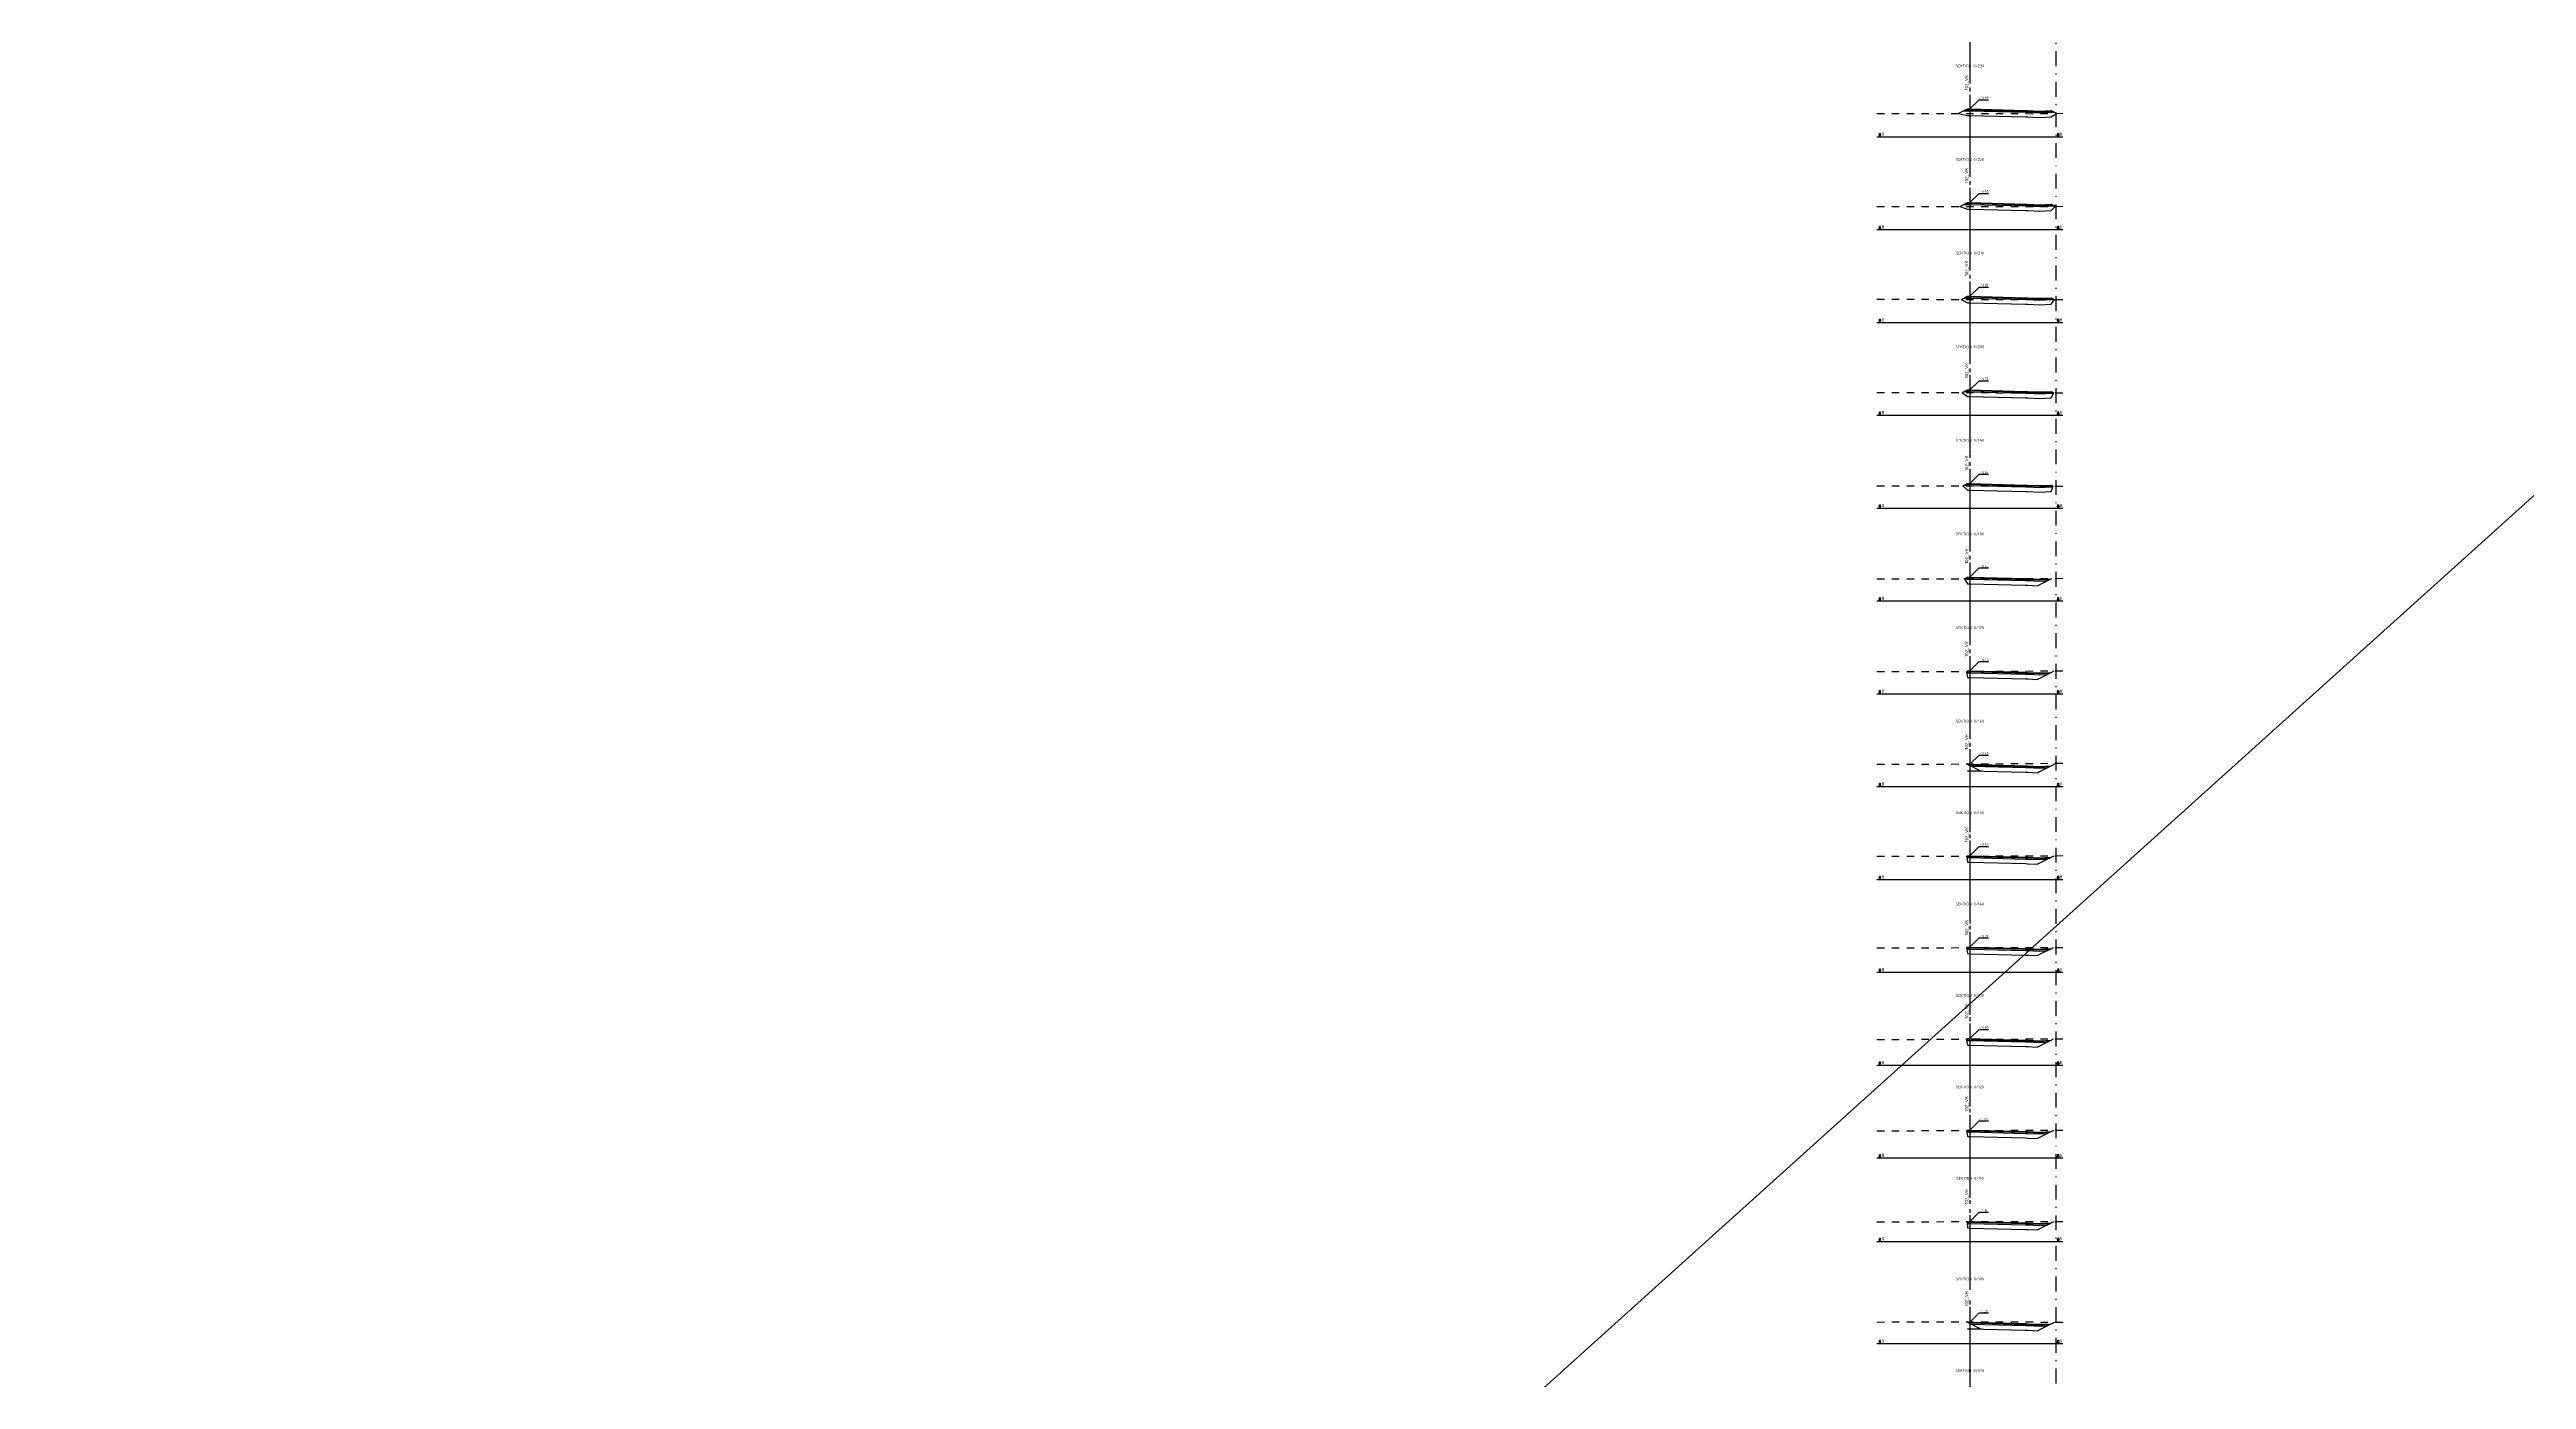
# Model space of a CAD drawing. Header units: metres. Extents: x 117388 to 123031, y 6148214 to 6150604.
# Drawn here: x 117494.4 to 117761, y 6149547.9 to 6149691.1 of the extents above; entities that cross this region are included whole.
import ezdxf
from ezdxf.enums import TextEntityAlignment as Align

# ---------------------------------------------------------------- set-up
doc = ezdxf.new("R2010")
doc.units = ezdxf.units.M
doc.header["$LTSCALE"] = 0.4
for name, pattern in [('AA_DASHED_2', [4, 2, -2]), ('CENTRUMLINJE', [27, 20, -3, 1, -3]), ('DASHDOT', [8, 4, -2, 0, -2])]:
    doc.linetypes.add(name, pattern=pattern)
for name, color, linetype in [('05_FASTIGHGR', 7, 'DASHDOT'), ('M-312A', 3, 'CONTINUOUS'), ('M-37-CL', 1, 'CENTRUMLINJE'), ('M-37-CL_Txt', 1, 'CONTINUOUS'), ('M-37-Mark', 9, 'AA_DASHED_2'), ('M-37-OB_B1', 4, 'CONTINUOUS'), ('M-37-OB_B2', 4, 'CONTINUOUS'), ('M-37-OB_Bi1', 4, 'CONTINUOUS'), ('M-37-OB_Bi2', 4, 'CONTINUOUS'), ('M-37-OB_F1', 4, 'CONTINUOUS'), ('M-37-OB_F2', 4, 'CONTINUOUS'), ('M-37-Profilhojd', 3, 'CONTINUOUS'), ('M-37-Refhojd_Lin', 1, 'CONTINUOUS'), ('M-37-Refhojd_Txt', 1, 'CONTINUOUS'), ('M-37-SektNr', 3, 'CONTINUOUS'), ('M-37-Vag-Overyta', 3, 'CONTINUOUS'), ('M-37-Vag-Slitlager', 4, 'CONTINUOUS'), ('Road_LayerForCsGenerator', 7, 'CONTINUOUS'), ('T19202X', 7, 'CONTINUOUS')]:
    doc.layers.add(name, color=color, linetype=linetype)
doc.layers.add('Non-PlotDot', color=7, linetype='CONTINUOUS', plot=False)
doc.styles.add('P_ISO_25', font='ISO', dxfattribs={"height": 2.5})
doc.styles.add('P_ISO_30', font='ISO', dxfattribs={"height": 3})

msp = doc.modelspace()

# ---------------------------------------------------------------- linework, layer by layer
at = {"layer": '05_FASTIGHGR'}
msp.add_line((117710.367, 6149816.348), (117710.367, 6149437.147), dxfattribs=at)
at = {"layer": 'M-312A', "flags": 128}
msp.add_lwpolyline([(118133.929, 6149978.568), (117494.355, 6149401.904)], dxfattribs=at)
at = {"layer": 'M-37-CL'}
for p, q in [((117701.117, 6149706.249), (117701.117, 6149683.249)), ((117701.117, 6149696.222), (117701.117, 6149673.222)), ((117701.117, 6149686.134), (117701.117, 6149663.134)), ((117701.117, 6149676.045), (117701.117, 6149653.045)), ((117701.117, 6149665.957), (117701.117, 6149642.957)), ((117701.117, 6149655.868), (117701.117, 6149632.868)), ((117701.117, 6149645.78), (117701.117, 6149622.78)), ((117701.117, 6149635.691), (117701.117, 6149612.691)), ((117701.117, 6149625.63), (117701.117, 6149602.63)), ((117701.117, 6149615.78), (117701.117, 6149592.78)), ((117701.117, 6149605.93), (117701.117, 6149582.93)), ((117701.117, 6149596.08), (117701.117, 6149573.08)), ((117701.117, 6149586.23), (117701.117, 6149563.23)), ((117701.117, 6149576.38), (117701.117, 6149553.38)), ((117701.117, 6149565.53), (117701.117, 6149542.53)), ((117701.117, 6149555.68), (117701.117, 6149532.68))]:
    msp.add_line(p, q, dxfattribs=at)
at = {"layer": 'M-37-Mark', "flags": 128}
for points in [[(117691.117, 6149684.23), (117701.117, 6149684.222), (117707.902, 6149684.217), (117711.117, 6149684.261)], [(117691.117, 6149674.234), (117701.117, 6149674.229), (117709.456, 6149674.224), (117711.117, 6149674.246)], [(117691.117, 6149664.226), (117701.117, 6149664.213), (117711.117, 6149664.2)], [(117691.117, 6149654.179), (117701.117, 6149654.166), (117711.117, 6149654.153)], [(117691.117, 6149644.134), (117701.117, 6149644.12), (117706.435, 6149644.112), (117708.049, 6149644.11), (117711.052, 6149644.107), (117711.117, 6149644.107)], [(117691.117, 6149634.115), (117701.117, 6149634.114), (117703.632, 6149634.114), (117711.117, 6149634.17)], [(117691.117, 6149624.122), (117699.121, 6149624.122), (117701.117, 6149624.137), (117711.117, 6149624.212)], [(117691.117, 6149614.131), (117694.61, 6149614.13), (117701.117, 6149614.179), (117711.117, 6149614.253)], [(117691.117, 6149604.227), (117691.187, 6149604.227), (117701.117, 6149604.252), (117707.488, 6149604.268), (117711.117, 6149604.295)], [(117691.117, 6149594.361), (117701.117, 6149594.386), (117711.117, 6149594.411)], [(117691.117, 6149584.496), (117699.916, 6149584.518), (117701.117, 6149584.522), (117711.117, 6149584.559)], [(117691.117, 6149574.653), (117701.117, 6149574.69), (117711.117, 6149574.726)], [(117691.117, 6149564.856), (117701.117, 6149564.873), (117709.151, 6149564.886), (117711.117, 6149564.893)], [(117691.117, 6149554.059), (117701.117, 6149554.076), (117703.101, 6149554.079), (117711.117, 6149554.049)]]:
    msp.add_lwpolyline(points, dxfattribs=at)
at = {"layer": 'M-37-OB_B1', "flags": 128}
for points in [[(117700.724, 6149684.657), (117700.867, 6149684.653), (117701.117, 6149684.647), (117707.117, 6149684.497), (117707.367, 6149684.491), (117708.617, 6149684.428), (117709.867, 6149684.491), (117710.003, 6149684.498)], [(117700.724, 6149674.569), (117700.867, 6149674.565), (117701.117, 6149674.559), (117707.117, 6149674.409), (117707.367, 6149674.403), (117708.617, 6149674.34), (117709.867, 6149674.403), (117710.003, 6149674.41)], [(117700.724, 6149664.48), (117700.867, 6149664.477), (117701.117, 6149664.47), (117707.117, 6149664.32), (117707.367, 6149664.314), (117708.617, 6149664.252), (117709.867, 6149664.314), (117710.003, 6149664.321)], [(117700.724, 6149654.392), (117700.867, 6149654.388), (117701.117, 6149654.382), (117707.117, 6149654.232), (117707.367, 6149654.226), (117708.617, 6149654.163), (117709.867, 6149654.226), (117710.003, 6149654.232)], [(117700.724, 6149644.303), (117700.867, 6149644.3), (117701.117, 6149644.293), (117707.117, 6149644.143), (117707.367, 6149644.137), (117708.617, 6149644.075), (117709.867, 6149644.137), (117710.003, 6149644.144)], [(117700.724, 6149634.214), (117700.867, 6149634.211), (117701.117, 6149634.205), (117707.117, 6149634.055), (117707.367, 6149634.048), (117708.617, 6149633.986), (117709.7, 6149634.04), (117709.867, 6149634.123)], [(117700.74, 6149624.134), (117700.742, 6149624.125), (117700.867, 6149624.122), (117701.117, 6149624.116), (117707.117, 6149623.966), (117707.367, 6149623.96), (117708.617, 6149623.897), (117709.7, 6149623.951), (117709.867, 6149624.035)], [(117700.867, 6149614.136), (117701.025, 6149614.057), (117701.117, 6149614.055), (117707.117, 6149613.905), (117707.367, 6149613.898), (117708.617, 6149613.836), (117709.7, 6149613.89), (117709.867, 6149613.973)], [(117700.797, 6149604.251), (117700.801, 6149604.213), (117700.867, 6149604.211), (117701.117, 6149604.205), (117707.117, 6149604.055), (117707.367, 6149604.048), (117708.617, 6149603.986), (117709.7, 6149604.04), (117709.867, 6149604.123)], [(117700.765, 6149594.385), (117700.768, 6149594.364), (117700.867, 6149594.361), (117701.117, 6149594.355), (117707.117, 6149594.205), (117707.367, 6149594.199), (117708.617, 6149594.136), (117709.7, 6149594.19), (117709.867, 6149594.274)], [(117700.736, 6149584.521), (117700.737, 6149584.514), (117700.867, 6149584.511), (117701.117, 6149584.505), (117707.117, 6149584.355), (117707.367, 6149584.349), (117708.617, 6149584.286), (117709.7, 6149584.34), (117709.867, 6149584.424)], [(117700.772, 6149574.689), (117700.775, 6149574.664), (117700.867, 6149574.661), (117701.117, 6149574.655), (117707.117, 6149574.505), (117707.367, 6149574.499), (117708.617, 6149574.436), (117709.7, 6149574.49), (117709.867, 6149574.574)], [(117700.839, 6149564.872), (117700.842, 6149564.812), (117700.867, 6149564.811), (117701.117, 6149564.805), (117707.117, 6149564.655), (117707.367, 6149564.649), (117708.617, 6149564.586), (117709.7, 6149564.64), (117709.867, 6149564.724)], [(117700.867, 6149554.036), (117701.025, 6149553.957), (117701.117, 6149553.955), (117707.117, 6149553.805), (117707.367, 6149553.799), (117708.617, 6149553.736), (117709.7, 6149553.791), (117709.867, 6149553.874)]]:
    msp.add_lwpolyline(points, dxfattribs=at)
at = {"layer": 'M-37-OB_B2', "flags": 128}
for points in [[(117700.486, 6149684.538), (117700.867, 6149684.528), (117701.117, 6149684.522), (117707.117, 6149684.372), (117707.367, 6149684.366), (117708.617, 6149684.303), (117709.867, 6149684.366), (117710.23, 6149684.384)], [(117700.486, 6149674.45), (117700.867, 6149674.44), (117701.117, 6149674.434), (117707.117, 6149674.284), (117707.367, 6149674.278), (117708.617, 6149674.215), (117709.867, 6149674.278), (117710.23, 6149674.296)], [(117700.486, 6149664.361), (117700.867, 6149664.352), (117701.117, 6149664.345), (117707.117, 6149664.195), (117707.367, 6149664.189), (117708.617, 6149664.127), (117709.867, 6149664.189), (117710.23, 6149664.207)], [(117700.486, 6149654.273), (117700.867, 6149654.263), (117701.117, 6149654.257), (117707.117, 6149654.107), (117707.367, 6149654.101), (117708.617, 6149654.038), (117709.867, 6149654.101), (117710.138, 6149654.114), (117710.159, 6149654.154)], [(117700.486, 6149644.184), (117700.867, 6149644.175), (117701.117, 6149644.168), (117707.117, 6149644.018), (117707.367, 6149644.012), (117708.617, 6149643.95), (117709.867, 6149644.012), (117710.045, 6149644.021), (117710.075, 6149644.108)], [(117700.523, 6149634.114), (117700.536, 6149634.094), (117700.867, 6149634.086), (117701.117, 6149634.08), (117707.117, 6149633.93), (117707.367, 6149633.923), (117708.617, 6149633.861), (117709.422, 6149633.901), (117709.867, 6149634.123)], [(117700.74, 6149624.134), (117700.767, 6149624), (117700.867, 6149623.997), (117701.117, 6149623.991), (117707.117, 6149623.841), (117707.367, 6149623.835), (117708.617, 6149623.772), (117709.422, 6149623.813), (117709.867, 6149624.035)], [(117700.867, 6149614.136), (117701.288, 6149613.925), (117707.117, 6149613.78), (117707.367, 6149613.773), (117708.617, 6149613.711), (117709.422, 6149613.751), (117709.867, 6149613.973)], [(117700.797, 6149604.251), (117700.814, 6149604.087), (117700.867, 6149604.086), (117701.117, 6149604.08), (117707.117, 6149603.93), (117707.367, 6149603.923), (117708.617, 6149603.861), (117709.422, 6149603.901), (117709.867, 6149604.123)], [(117700.765, 6149594.385), (117700.788, 6149594.238), (117700.867, 6149594.236), (117701.117, 6149594.23), (117707.117, 6149594.08), (117707.367, 6149594.074), (117708.617, 6149594.011), (117709.422, 6149594.051), (117709.867, 6149594.274)], [(117700.736, 6149584.521), (117700.763, 6149584.389), (117700.867, 6149584.386), (117701.117, 6149584.38), (117707.117, 6149584.23), (117707.367, 6149584.224), (117708.617, 6149584.161), (117709.422, 6149584.201), (117709.867, 6149584.424)], [(117700.772, 6149574.689), (117700.794, 6149574.538), (117700.867, 6149574.536), (117701.117, 6149574.53), (117707.117, 6149574.38), (117707.367, 6149574.374), (117708.617, 6149574.311), (117709.422, 6149574.351), (117709.867, 6149574.574)], [(117700.839, 6149564.872), (117700.847, 6149564.687), (117700.867, 6149564.686), (117701.117, 6149564.68), (117707.117, 6149564.53), (117707.367, 6149564.524), (117708.617, 6149564.461), (117709.422, 6149564.502), (117709.867, 6149564.724)], [(117700.867, 6149554.036), (117701.288, 6149553.826), (117707.117, 6149553.68), (117707.367, 6149553.674), (117708.617, 6149553.611), (117709.422, 6149553.652), (117709.867, 6149553.874)]]:
    msp.add_lwpolyline(points, dxfattribs=at)
at = {"layer": 'M-37-OB_Bi1', "flags": 128}
for points in [[(117701.117, 6149684.722), (117701.117, 6149684.647), (117707.117, 6149684.497), (117707.117, 6149684.572), (117707.367, 6149684.566), (117708.617, 6149684.503), (117709.867, 6149684.566), (117709.867, 6149684.566)], [(117701.117, 6149674.634), (117701.117, 6149674.559), (117707.117, 6149674.409), (117707.117, 6149674.484), (117707.367, 6149674.478), (117708.617, 6149674.415), (117709.867, 6149674.478), (117709.867, 6149674.478)], [(117701.117, 6149664.545), (117701.117, 6149664.47), (117707.117, 6149664.32), (117707.117, 6149664.395), (117707.367, 6149664.389), (117708.617, 6149664.327), (117709.867, 6149664.389), (117709.867, 6149664.389)], [(117701.117, 6149654.457), (117701.117, 6149654.382), (117707.117, 6149654.232), (117707.117, 6149654.307), (117707.367, 6149654.301), (117708.617, 6149654.238), (117709.867, 6149654.301), (117709.867, 6149654.301)], [(117701.117, 6149644.368), (117701.117, 6149644.293), (117707.117, 6149644.143), (117707.117, 6149644.218), (117707.367, 6149644.212), (117708.617, 6149644.15), (117709.867, 6149644.212), (117709.867, 6149644.212)], [(117701.117, 6149634.28), (117701.117, 6149634.205), (117707.117, 6149634.055), (117707.117, 6149634.13), (117707.367, 6149634.123), (117708.617, 6149634.061), (117709.867, 6149634.123)], [(117701.117, 6149624.191), (117701.117, 6149624.116), (117707.117, 6149623.966), (117707.117, 6149624.041), (117707.367, 6149624.035), (117708.617, 6149623.972), (117709.867, 6149624.035)], [(117701.117, 6149614.13), (117701.117, 6149614.055), (117707.117, 6149613.905), (117707.117, 6149613.98), (117707.367, 6149613.973), (117708.617, 6149613.911), (117709.867, 6149613.973)], [(117701.117, 6149604.28), (117701.117, 6149604.205), (117707.117, 6149604.055), (117707.117, 6149604.13), (117707.367, 6149604.123), (117708.617, 6149604.061), (117709.867, 6149604.123)], [(117701.117, 6149594.43), (117701.117, 6149594.355), (117707.117, 6149594.205), (117707.117, 6149594.28), (117707.367, 6149594.274), (117708.617, 6149594.211), (117709.867, 6149594.274)], [(117701.117, 6149584.58), (117701.117, 6149584.505), (117707.117, 6149584.355), (117707.117, 6149584.43), (117707.367, 6149584.424), (117708.617, 6149584.361), (117709.867, 6149584.424)], [(117701.117, 6149574.73), (117701.117, 6149574.655), (117707.117, 6149574.505), (117707.117, 6149574.58), (117707.367, 6149574.574), (117708.617, 6149574.511), (117709.867, 6149574.574)], [(117701.117, 6149564.88), (117701.117, 6149564.805), (117707.117, 6149564.655), (117707.117, 6149564.73), (117707.367, 6149564.724), (117708.617, 6149564.661), (117709.867, 6149564.724)], [(117701.117, 6149554.03), (117701.117, 6149553.955), (117707.117, 6149553.805), (117707.117, 6149553.88), (117707.367, 6149553.874), (117708.617, 6149553.811), (117709.867, 6149553.874)]]:
    msp.add_lwpolyline(points, dxfattribs=at)
at = {"layer": 'M-37-OB_Bi2', "flags": 128}
for points in [[(117701.117, 6149684.722), (117701.117, 6149684.647), (117707.117, 6149684.497), (117707.117, 6149684.572), (117707.367, 6149684.566), (117708.617, 6149684.503), (117709.867, 6149684.566), (117709.867, 6149684.566)], [(117701.117, 6149674.634), (117701.117, 6149674.559), (117707.117, 6149674.409), (117707.117, 6149674.484), (117707.367, 6149674.478), (117708.617, 6149674.415), (117709.867, 6149674.478), (117709.867, 6149674.478)], [(117701.117, 6149664.545), (117701.117, 6149664.47), (117707.117, 6149664.32), (117707.117, 6149664.395), (117707.367, 6149664.389), (117708.617, 6149664.327), (117709.867, 6149664.389), (117709.867, 6149664.389)], [(117701.117, 6149654.457), (117701.117, 6149654.382), (117707.117, 6149654.232), (117707.117, 6149654.307), (117707.367, 6149654.301), (117708.617, 6149654.238), (117709.867, 6149654.301), (117709.867, 6149654.301)], [(117701.117, 6149644.368), (117701.117, 6149644.293), (117707.117, 6149644.143), (117707.117, 6149644.218), (117707.367, 6149644.212), (117708.617, 6149644.15), (117709.867, 6149644.212), (117709.867, 6149644.212)], [(117701.117, 6149634.28), (117701.117, 6149634.205), (117707.117, 6149634.055), (117707.117, 6149634.13), (117707.367, 6149634.123), (117708.617, 6149634.061), (117709.867, 6149634.123)], [(117701.117, 6149624.191), (117701.117, 6149624.116), (117707.117, 6149623.966), (117707.117, 6149624.041), (117707.367, 6149624.035), (117708.617, 6149623.972), (117709.867, 6149624.035)], [(117701.117, 6149614.13), (117701.117, 6149614.055), (117707.117, 6149613.905), (117707.117, 6149613.98), (117707.367, 6149613.973), (117708.617, 6149613.911), (117709.867, 6149613.973)], [(117701.117, 6149604.28), (117701.117, 6149604.205), (117707.117, 6149604.055), (117707.117, 6149604.13), (117707.367, 6149604.123), (117708.617, 6149604.061), (117709.867, 6149604.123)], [(117701.117, 6149594.43), (117701.117, 6149594.355), (117707.117, 6149594.205), (117707.117, 6149594.28), (117707.367, 6149594.274), (117708.617, 6149594.211), (117709.867, 6149594.274)], [(117701.117, 6149584.58), (117701.117, 6149584.505), (117707.117, 6149584.355), (117707.117, 6149584.43), (117707.367, 6149584.424), (117708.617, 6149584.361), (117709.867, 6149584.424)], [(117701.117, 6149574.73), (117701.117, 6149574.655), (117707.117, 6149574.505), (117707.117, 6149574.58), (117707.367, 6149574.574), (117708.617, 6149574.511), (117709.867, 6149574.574)], [(117701.117, 6149564.88), (117701.117, 6149564.805), (117707.117, 6149564.655), (117707.117, 6149564.73), (117707.367, 6149564.724), (117708.617, 6149564.661), (117709.867, 6149564.724)], [(117701.117, 6149554.03), (117701.117, 6149553.955), (117707.117, 6149553.805), (117707.117, 6149553.88), (117707.367, 6149553.874), (117708.617, 6149553.811), (117709.867, 6149553.874)]]:
    msp.add_lwpolyline(points, dxfattribs=at)
at = {"layer": 'M-37-OB_F1', "flags": 128}
for points in [[(117699.856, 6149684.223), (117700.867, 6149684.028), (117701.117, 6149684.022), (117707.117, 6149683.872), (117707.367, 6149683.866), (117708.617, 6149683.803), (117709.867, 6149683.866), (117710.493, 6149684.253)], [(117700.045, 6149674.23), (117700.867, 6149673.94), (117701.117, 6149673.934), (117707.117, 6149673.784), (117707.367, 6149673.778), (117708.617, 6149673.715), (117709.867, 6149673.778), (117710.351, 6149674.236)], [(117700.192, 6149664.214), (117700.867, 6149663.852), (117701.117, 6149663.845), (117707.117, 6149663.695), (117707.367, 6149663.689), (117708.617, 6149663.627), (117709.867, 6149663.689), (117710.243, 6149664.201)], [(117700.275, 6149654.167), (117700.867, 6149653.763), (117701.117, 6149653.757), (117707.117, 6149653.607), (117707.367, 6149653.601), (117708.617, 6149653.538), (117709.867, 6149653.601), (117710.159, 6149654.154)], [(117700.36, 6149644.121), (117700.867, 6149643.675), (117701.117, 6149643.668), (117707.117, 6149643.518), (117707.367, 6149643.512), (117708.617, 6149643.45), (117709.867, 6149643.512), (117710.075, 6149644.108)], [(117700.523, 6149634.114), (117700.867, 6149633.586), (117701.117, 6149633.58), (117707.117, 6149633.43), (117707.367, 6149633.423), (117708.367, 6149633.373), (117709.867, 6149634.123)], [(117700.74, 6149624.134), (117700.867, 6149623.497), (117701.117, 6149623.491), (117707.117, 6149623.341), (117707.367, 6149623.335), (117708.367, 6149623.285), (117709.867, 6149624.035)], [(117700.867, 6149614.136), (117702.34, 6149613.399), (117700.867, 6149613.436), (117701.117, 6149613.43), (117707.117, 6149613.28), (117707.367, 6149613.273), (117708.367, 6149613.223), (117709.867, 6149613.973)], [(117700.797, 6149604.251), (117700.867, 6149603.586), (117701.117, 6149603.58), (117707.117, 6149603.43), (117707.367, 6149603.423), (117708.367, 6149603.373), (117709.867, 6149604.123)], [(117700.765, 6149594.385), (117700.867, 6149593.736), (117701.117, 6149593.73), (117707.117, 6149593.58), (117707.367, 6149593.574), (117708.367, 6149593.524), (117709.867, 6149594.274)], [(117700.736, 6149584.521), (117700.867, 6149583.886), (117701.117, 6149583.88), (117707.117, 6149583.73), (117707.367, 6149583.724), (117708.367, 6149583.674), (117709.867, 6149584.424)], [(117700.772, 6149574.689), (117700.867, 6149574.036), (117701.117, 6149574.03), (117707.117, 6149573.88), (117707.367, 6149573.874), (117708.367, 6149573.824), (117709.867, 6149574.574)], [(117700.839, 6149564.872), (117700.867, 6149564.186), (117701.117, 6149564.18), (117707.117, 6149564.03), (117707.367, 6149564.024), (117708.367, 6149563.974), (117709.867, 6149564.724)], [(117700.867, 6149554.036), (117702.34, 6149553.3), (117700.867, 6149553.336), (117701.117, 6149553.33), (117707.117, 6149553.18), (117707.367, 6149553.174), (117708.367, 6149553.124), (117709.867, 6149553.874)]]:
    msp.add_lwpolyline(points, dxfattribs=at)
at = {"layer": 'M-37-OB_F2', "flags": 128}
for points in [[(117699.856, 6149684.223), (117700.867, 6149684.028), (117701.117, 6149684.022), (117707.117, 6149683.872), (117707.367, 6149683.866), (117708.617, 6149683.803), (117709.867, 6149683.866), (117710.493, 6149684.253)], [(117700.045, 6149674.23), (117700.867, 6149673.94), (117701.117, 6149673.934), (117707.117, 6149673.784), (117707.367, 6149673.778), (117708.617, 6149673.715), (117709.867, 6149673.778), (117710.351, 6149674.236)], [(117700.192, 6149664.214), (117700.867, 6149663.852), (117701.117, 6149663.845), (117707.117, 6149663.695), (117707.367, 6149663.689), (117708.617, 6149663.627), (117709.867, 6149663.689), (117710.243, 6149664.201)], [(117700.275, 6149654.167), (117700.867, 6149653.763), (117701.117, 6149653.757), (117707.117, 6149653.607), (117707.367, 6149653.601), (117708.617, 6149653.538), (117709.867, 6149653.601), (117710.159, 6149654.154)], [(117700.36, 6149644.121), (117700.867, 6149643.675), (117701.117, 6149643.668), (117707.117, 6149643.518), (117707.367, 6149643.512), (117708.617, 6149643.45), (117709.867, 6149643.512), (117710.075, 6149644.108)], [(117700.523, 6149634.114), (117700.867, 6149633.586), (117701.117, 6149633.58), (117707.117, 6149633.43), (117707.367, 6149633.423), (117708.367, 6149633.373), (117709.867, 6149634.123)], [(117700.74, 6149624.134), (117700.867, 6149623.497), (117701.117, 6149623.491), (117707.117, 6149623.341), (117707.367, 6149623.335), (117708.367, 6149623.285), (117709.867, 6149624.035)], [(117700.867, 6149614.136), (117702.34, 6149613.399), (117700.867, 6149613.436), (117701.117, 6149613.43), (117707.117, 6149613.28), (117707.367, 6149613.273), (117708.367, 6149613.223), (117709.867, 6149613.973)], [(117700.797, 6149604.251), (117700.867, 6149603.586), (117701.117, 6149603.58), (117707.117, 6149603.43), (117707.367, 6149603.423), (117708.367, 6149603.373), (117709.867, 6149604.123)], [(117700.765, 6149594.385), (117700.867, 6149593.736), (117701.117, 6149593.73), (117707.117, 6149593.58), (117707.367, 6149593.574), (117708.367, 6149593.524), (117709.867, 6149594.274)], [(117700.736, 6149584.521), (117700.867, 6149583.886), (117701.117, 6149583.88), (117707.117, 6149583.73), (117707.367, 6149583.724), (117708.367, 6149583.674), (117709.867, 6149584.424)], [(117700.772, 6149574.689), (117700.867, 6149574.036), (117701.117, 6149574.03), (117707.117, 6149573.88), (117707.367, 6149573.874), (117708.367, 6149573.824), (117709.867, 6149574.574)], [(117700.839, 6149564.872), (117700.867, 6149564.186), (117701.117, 6149564.18), (117707.117, 6149564.03), (117707.367, 6149564.024), (117708.367, 6149563.974), (117709.867, 6149564.724)], [(117700.867, 6149554.036), (117702.34, 6149553.3), (117700.867, 6149553.336), (117701.117, 6149553.33), (117707.117, 6149553.18), (117707.367, 6149553.174), (117708.367, 6149553.124), (117709.867, 6149553.874)]]:
    msp.add_lwpolyline(points, dxfattribs=at)
at = {"layer": 'M-37-Profilhojd', "color": 1}
for points in [[(117701.117, 6149684.722), (117702.117, 6149685.722), (117703.117, 6149685.722)], [(117701.117, 6149674.634), (117702.117, 6149675.634), (117703.117, 6149675.634)], [(117701.117, 6149664.545), (117702.117, 6149665.545), (117703.117, 6149665.545)], [(117701.117, 6149654.457), (117702.117, 6149655.457), (117703.117, 6149655.457)], [(117701.117, 6149644.368), (117702.117, 6149645.368), (117703.117, 6149645.368)], [(117701.117, 6149634.28), (117702.117, 6149635.28), (117703.117, 6149635.28)], [(117701.117, 6149624.191), (117702.117, 6149625.191), (117703.117, 6149625.191)], [(117701.117, 6149614.13), (117702.117, 6149615.13), (117703.117, 6149615.13)], [(117701.117, 6149604.28), (117702.117, 6149605.28), (117703.117, 6149605.28)], [(117701.117, 6149594.43), (117702.117, 6149595.43), (117703.117, 6149595.43)], [(117701.117, 6149584.58), (117702.117, 6149585.58), (117703.117, 6149585.58)], [(117701.117, 6149574.73), (117702.117, 6149575.73), (117703.117, 6149575.73)], [(117701.117, 6149564.88), (117702.117, 6149565.88), (117703.117, 6149565.88)], [(117701.117, 6149554.03), (117702.117, 6149555.03), (117703.117, 6149555.03)]]:
    msp.add_lwpolyline(points, dxfattribs=at)
at = {"layer": 'M-37-Refhojd_Lin'}
for p, q in [((117691.117, 6149681.733), (117711.117, 6149681.733)), ((117691.317, 6149682.033), (117691.517, 6149682.033)), ((117710.717, 6149682.033), (117710.517, 6149682.033)), ((117691.117, 6149671.733), (117711.117, 6149671.733)), ((117691.317, 6149672.033), (117691.517, 6149672.033)), ((117710.717, 6149672.033), (117710.517, 6149672.033)), ((117691.117, 6149661.733), (117711.117, 6149661.733)), ((117691.317, 6149662.033), (117691.517, 6149662.033)), ((117710.717, 6149662.033), (117710.517, 6149662.033)), ((117691.117, 6149651.733), (117711.117, 6149651.733)), ((117691.317, 6149652.033), (117691.517, 6149652.033)), ((117710.717, 6149652.033), (117710.517, 6149652.033)), ((117691.117, 6149641.733), (117711.117, 6149641.733)), ((117691.317, 6149642.033), (117691.517, 6149642.033)), ((117710.717, 6149642.033), (117710.517, 6149642.033)), ((117691.117, 6149631.733), (117711.117, 6149631.733)), ((117691.317, 6149632.033), (117691.517, 6149632.033)), ((117710.717, 6149632.033), (117710.517, 6149632.033)), ((117691.117, 6149621.733), (117711.117, 6149621.733)), ((117691.317, 6149622.033), (117691.517, 6149622.033)), ((117710.717, 6149622.033), (117710.517, 6149622.033)), ((117691.117, 6149611.733), (117711.117, 6149611.733)), ((117691.317, 6149612.033), (117691.517, 6149612.033)), ((117710.717, 6149612.033), (117710.517, 6149612.033)), ((117691.117, 6149601.733), (117711.117, 6149601.733)), ((117691.317, 6149602.033), (117691.517, 6149602.033)), ((117710.717, 6149602.033), (117710.517, 6149602.033)), ((117691.117, 6149591.733), (117711.117, 6149591.733)), ((117691.317, 6149592.033), (117691.517, 6149592.033)), ((117710.717, 6149592.033), (117710.517, 6149592.033)), ((117691.117, 6149581.733), (117711.117, 6149581.733)), ((117691.317, 6149582.033), (117691.517, 6149582.033)), ((117710.717, 6149582.033), (117710.517, 6149582.033)), ((117691.117, 6149571.733), (117711.117, 6149571.733)), ((117691.317, 6149572.033), (117691.517, 6149572.033)), ((117710.717, 6149572.033), (117710.517, 6149572.033)), ((117691.117, 6149562.733), (117711.117, 6149562.733)), ((117691.317, 6149563.033), (117691.517, 6149563.033)), ((117710.717, 6149563.033), (117710.517, 6149563.033)), ((117691.117, 6149551.733), (117711.117, 6149551.733)), ((117691.317, 6149552.033), (117691.517, 6149552.033)), ((117710.717, 6149552.033), (117710.517, 6149552.033))]:
    msp.add_line(p, q, dxfattribs=at)
for points in [[(117691.417, 6149682.133), (117691.417, 6149681.933), (117691.317, 6149681.933), (117691.417, 6149681.733), (117691.517, 6149681.933), (117691.417, 6149681.933)], [(117710.617, 6149682.133), (117710.617, 6149681.933), (117710.717, 6149681.933), (117710.617, 6149681.733), (117710.517, 6149681.933), (117710.617, 6149681.933)], [(117691.417, 6149672.133), (117691.417, 6149671.933), (117691.317, 6149671.933), (117691.417, 6149671.733), (117691.517, 6149671.933), (117691.417, 6149671.933)], [(117710.617, 6149672.133), (117710.617, 6149671.933), (117710.717, 6149671.933), (117710.617, 6149671.733), (117710.517, 6149671.933), (117710.617, 6149671.933)], [(117691.417, 6149662.133), (117691.417, 6149661.933), (117691.317, 6149661.933), (117691.417, 6149661.733), (117691.517, 6149661.933), (117691.417, 6149661.933)], [(117710.617, 6149662.133), (117710.617, 6149661.933), (117710.717, 6149661.933), (117710.617, 6149661.733), (117710.517, 6149661.933), (117710.617, 6149661.933)], [(117691.417, 6149652.133), (117691.417, 6149651.933), (117691.317, 6149651.933), (117691.417, 6149651.733), (117691.517, 6149651.933), (117691.417, 6149651.933)], [(117710.617, 6149652.133), (117710.617, 6149651.933), (117710.717, 6149651.933), (117710.617, 6149651.733), (117710.517, 6149651.933), (117710.617, 6149651.933)], [(117691.417, 6149642.133), (117691.417, 6149641.933), (117691.317, 6149641.933), (117691.417, 6149641.733), (117691.517, 6149641.933), (117691.417, 6149641.933)], [(117710.617, 6149642.133), (117710.617, 6149641.933), (117710.717, 6149641.933), (117710.617, 6149641.733), (117710.517, 6149641.933), (117710.617, 6149641.933)], [(117691.417, 6149632.133), (117691.417, 6149631.933), (117691.317, 6149631.933), (117691.417, 6149631.733), (117691.517, 6149631.933), (117691.417, 6149631.933)], [(117710.617, 6149632.133), (117710.617, 6149631.933), (117710.717, 6149631.933), (117710.617, 6149631.733), (117710.517, 6149631.933), (117710.617, 6149631.933)], [(117691.417, 6149622.133), (117691.417, 6149621.933), (117691.317, 6149621.933), (117691.417, 6149621.733), (117691.517, 6149621.933), (117691.417, 6149621.933)], [(117710.617, 6149622.133), (117710.617, 6149621.933), (117710.717, 6149621.933), (117710.617, 6149621.733), (117710.517, 6149621.933), (117710.617, 6149621.933)], [(117691.417, 6149612.133), (117691.417, 6149611.933), (117691.317, 6149611.933), (117691.417, 6149611.733), (117691.517, 6149611.933), (117691.417, 6149611.933)], [(117710.617, 6149612.133), (117710.617, 6149611.933), (117710.717, 6149611.933), (117710.617, 6149611.733), (117710.517, 6149611.933), (117710.617, 6149611.933)], [(117691.417, 6149602.133), (117691.417, 6149601.933), (117691.317, 6149601.933), (117691.417, 6149601.733), (117691.517, 6149601.933), (117691.417, 6149601.933)], [(117710.617, 6149602.133), (117710.617, 6149601.933), (117710.717, 6149601.933), (117710.617, 6149601.733), (117710.517, 6149601.933), (117710.617, 6149601.933)], [(117691.417, 6149592.133), (117691.417, 6149591.933), (117691.317, 6149591.933), (117691.417, 6149591.733), (117691.517, 6149591.933), (117691.417, 6149591.933)], [(117710.617, 6149592.133), (117710.617, 6149591.933), (117710.717, 6149591.933), (117710.617, 6149591.733), (117710.517, 6149591.933), (117710.617, 6149591.933)], [(117691.417, 6149582.133), (117691.417, 6149581.933), (117691.317, 6149581.933), (117691.417, 6149581.733), (117691.517, 6149581.933), (117691.417, 6149581.933)], [(117710.617, 6149582.133), (117710.617, 6149581.933), (117710.717, 6149581.933), (117710.617, 6149581.733), (117710.517, 6149581.933), (117710.617, 6149581.933)], [(117691.417, 6149572.133), (117691.417, 6149571.933), (117691.317, 6149571.933), (117691.417, 6149571.733), (117691.517, 6149571.933), (117691.417, 6149571.933)], [(117710.617, 6149572.133), (117710.617, 6149571.933), (117710.717, 6149571.933), (117710.617, 6149571.733), (117710.517, 6149571.933), (117710.617, 6149571.933)], [(117691.417, 6149563.133), (117691.417, 6149562.933), (117691.317, 6149562.933), (117691.417, 6149562.733), (117691.517, 6149562.933), (117691.417, 6149562.933)], [(117710.617, 6149563.133), (117710.617, 6149562.933), (117710.717, 6149562.933), (117710.617, 6149562.733), (117710.517, 6149562.933), (117710.617, 6149562.933)], [(117691.417, 6149552.133), (117691.417, 6149551.933), (117691.317, 6149551.933), (117691.417, 6149551.733), (117691.517, 6149551.933), (117691.417, 6149551.933)], [(117710.617, 6149552.133), (117710.617, 6149551.933), (117710.717, 6149551.933), (117710.617, 6149551.733), (117710.517, 6149551.933), (117710.617, 6149551.933)]]:
    msp.add_lwpolyline(points, dxfattribs=at)
at = {"layer": 'M-37-Vag-Overyta', "flags": 128}
for points in [[(117699.856, 6149684.223), (117700.867, 6149684.728), (117701.117, 6149684.722), (117707.117, 6149684.572), (117707.367, 6149684.566), (117708.617, 6149684.503), (117709.867, 6149684.566), (117710.493, 6149684.253)], [(117700.045, 6149674.23), (117700.867, 6149674.64), (117701.117, 6149674.634), (117707.117, 6149674.484), (117707.367, 6149674.478), (117708.617, 6149674.415), (117709.867, 6149674.478), (117710.351, 6149674.236)], [(117700.192, 6149664.214), (117700.867, 6149664.552), (117701.117, 6149664.545), (117707.117, 6149664.395), (117707.367, 6149664.389), (117708.617, 6149664.327), (117709.867, 6149664.389), (117710.243, 6149664.201)], [(117700.275, 6149654.167), (117700.867, 6149654.463), (117701.117, 6149654.457), (117707.117, 6149654.307), (117707.367, 6149654.301), (117708.617, 6149654.238), (117709.867, 6149654.301), (117710.159, 6149654.154)], [(117700.36, 6149644.121), (117700.867, 6149644.375), (117701.117, 6149644.368), (117707.117, 6149644.218), (117707.367, 6149644.212), (117708.617, 6149644.15), (117709.867, 6149644.212), (117710.075, 6149644.108)], [(117700.523, 6149634.114), (117700.867, 6149634.286), (117701.117, 6149634.28), (117707.117, 6149634.13), (117707.367, 6149634.123), (117708.617, 6149634.061), (117709.867, 6149634.123), (117709.942, 6149634.161)], [(117700.74, 6149624.134), (117700.867, 6149624.197), (117701.117, 6149624.191), (117707.117, 6149624.041), (117707.367, 6149624.035), (117708.617, 6149623.972), (117709.867, 6149624.035), (117710.207, 6149624.205)], [(117700.786, 6149614.176), (117700.867, 6149614.136), (117701.117, 6149614.13), (117707.117, 6149613.98), (117707.367, 6149613.973), (117708.617, 6149613.911), (117709.867, 6149613.973), (117710.416, 6149614.248)], [(117700.797, 6149604.251), (117700.867, 6149604.286), (117701.117, 6149604.28), (117707.117, 6149604.13), (117707.367, 6149604.123), (117708.617, 6149604.061), (117709.867, 6149604.123), (117710.196, 6149604.288)], [(117700.765, 6149594.385), (117700.867, 6149594.436), (117701.117, 6149594.43), (117707.117, 6149594.28), (117707.367, 6149594.274), (117708.617, 6149594.211), (117709.867, 6149594.274), (117710.137, 6149594.409)], [(117700.736, 6149584.521), (117700.867, 6149584.586), (117701.117, 6149584.58), (117707.117, 6149584.43), (117707.367, 6149584.424), (117708.617, 6149584.361), (117709.867, 6149584.424), (117710.13, 6149584.555)], [(117700.772, 6149574.689), (117700.867, 6149574.736), (117701.117, 6149574.73), (117707.117, 6149574.58), (117707.367, 6149574.574), (117708.617, 6149574.511), (117709.867, 6149574.574), (117710.165, 6149574.723)], [(117700.839, 6149564.872), (117700.867, 6149564.886), (117701.117, 6149564.88), (117707.117, 6149564.73), (117707.367, 6149564.724), (117708.617, 6149564.661), (117709.867, 6149564.724), (117710.199, 6149564.89)], [(117700.789, 6149554.075), (117700.867, 6149554.036), (117701.117, 6149554.03), (117707.117, 6149553.88), (117707.367, 6149553.874), (117708.617, 6149553.811), (117709.867, 6149553.874), (117710.224, 6149554.052)]]:
    msp.add_lwpolyline(points, dxfattribs=at)
at = {"layer": 'M-37-Vag-Slitlager', "flags": 128}
for points in [[(117701.117, 6149684.722), (117701.117, 6149684.697), (117707.117, 6149684.547), (117707.117, 6149684.572), (117707.367, 6149684.566), (117708.617, 6149684.503), (117709.867, 6149684.566), (117709.867, 6149684.566)], [(117701.117, 6149674.634), (117701.117, 6149674.609), (117707.117, 6149674.459), (117707.117, 6149674.484), (117707.367, 6149674.478), (117708.617, 6149674.415), (117709.867, 6149674.478), (117709.867, 6149674.478)], [(117701.117, 6149664.545), (117701.117, 6149664.52), (117707.117, 6149664.37), (117707.117, 6149664.395), (117707.367, 6149664.389), (117708.617, 6149664.327), (117709.867, 6149664.389), (117709.867, 6149664.389)], [(117701.117, 6149654.457), (117701.117, 6149654.432), (117707.117, 6149654.282), (117707.117, 6149654.307), (117707.367, 6149654.301), (117708.617, 6149654.238), (117709.867, 6149654.301), (117709.867, 6149654.301)], [(117701.117, 6149644.368), (117701.117, 6149644.343), (117707.117, 6149644.193), (117707.117, 6149644.218), (117707.367, 6149644.212), (117708.617, 6149644.15), (117709.867, 6149644.212), (117709.867, 6149644.212)], [(117701.117, 6149634.28), (117701.117, 6149634.255), (117707.117, 6149634.105), (117707.117, 6149634.13), (117707.367, 6149634.123), (117708.617, 6149634.061), (117709.867, 6149634.123)], [(117701.117, 6149624.191), (117701.117, 6149624.166), (117707.117, 6149624.016), (117707.117, 6149624.041), (117707.367, 6149624.035), (117708.617, 6149623.972), (117709.867, 6149624.035)], [(117701.117, 6149614.13), (117701.117, 6149614.105), (117707.117, 6149613.955), (117707.117, 6149613.98), (117707.367, 6149613.973), (117708.617, 6149613.911), (117709.867, 6149613.973)], [(117701.117, 6149604.28), (117701.117, 6149604.255), (117707.117, 6149604.105), (117707.117, 6149604.13), (117707.367, 6149604.123), (117708.617, 6149604.061), (117709.867, 6149604.123)], [(117701.117, 6149594.43), (117701.117, 6149594.405), (117707.117, 6149594.255), (117707.117, 6149594.28), (117707.367, 6149594.274), (117708.617, 6149594.211), (117709.867, 6149594.274)], [(117701.117, 6149584.58), (117701.117, 6149584.555), (117707.117, 6149584.405), (117707.117, 6149584.43), (117707.367, 6149584.424), (117708.617, 6149584.361), (117709.867, 6149584.424)], [(117701.117, 6149574.73), (117701.117, 6149574.705), (117707.117, 6149574.555), (117707.117, 6149574.58), (117707.367, 6149574.574), (117708.617, 6149574.511), (117709.867, 6149574.574)], [(117701.117, 6149564.88), (117701.117, 6149564.855), (117707.117, 6149564.705), (117707.117, 6149564.73), (117707.367, 6149564.724), (117708.617, 6149564.661), (117709.867, 6149564.724)], [(117701.117, 6149554.03), (117701.117, 6149554.005), (117707.117, 6149553.855), (117707.117, 6149553.88), (117707.367, 6149553.874), (117708.617, 6149553.811), (117709.867, 6149553.874)]]:
    msp.add_lwpolyline(points, dxfattribs=at)
at = {"layer": 'Non-PlotDot'}
for centre in [(117700.867, 6149684.728), (117701.117, 6149684.722), (117707.117, 6149684.572), (117707.367, 6149684.566), (117708.617, 6149684.503), (117709.867, 6149684.566), (117699.856, 6149684.223), (117710.493, 6149684.253), (117700.045, 6149674.23), (117700.867, 6149674.64), (117701.117, 6149674.634), (117707.117, 6149674.484), (117707.367, 6149674.478), (117708.617, 6149674.415), (117709.867, 6149674.478), (117710.351, 6149674.236), (117700.192, 6149664.214), (117700.867, 6149664.552), (117701.117, 6149664.545), (117707.117, 6149664.395), (117707.367, 6149664.389), (117708.617, 6149664.327), (117709.867, 6149664.389), (117710.243, 6149664.201), (117700.275, 6149654.167), (117700.867, 6149654.463), (117701.117, 6149654.457), (117707.117, 6149654.307), (117707.367, 6149654.301), (117708.617, 6149654.238), (117709.867, 6149654.301), (117710.159, 6149654.154), (117700.867, 6149644.375), (117701.117, 6149644.368), (117700.36, 6149644.121), (117707.117, 6149644.218), (117707.367, 6149644.212), (117708.617, 6149644.15), (117709.867, 6149644.212), (117710.075, 6149644.108), (117700.523, 6149634.114), (117700.867, 6149634.286), (117701.117, 6149634.28), (117707.117, 6149634.13), (117707.367, 6149634.123), (117708.617, 6149634.061), (117709.867, 6149634.123), (117709.942, 6149634.161), (117700.74, 6149624.134), (117700.867, 6149624.197), (117701.117, 6149624.191), (117707.117, 6149624.041), (117707.367, 6149624.035), (117708.617, 6149623.972), (117709.867, 6149624.035), (117710.207, 6149624.205), (117700.786, 6149614.176), (117700.867, 6149614.136), (117701.117, 6149614.13), (117707.117, 6149613.98), (117707.367, 6149613.973), (117708.617, 6149613.911), (117709.867, 6149613.973), (117710.416, 6149614.248), (117700.867, 6149604.286), (117701.117, 6149604.28), (117710.196, 6149604.288), (117700.797, 6149604.251), (117707.117, 6149604.13), (117707.367, 6149604.123), (117708.617, 6149604.061), (117709.867, 6149604.123), (117700.765, 6149594.385), (117700.867, 6149594.436), (117701.117, 6149594.43), (117707.117, 6149594.28), (117707.367, 6149594.274), (117708.617, 6149594.211), (117709.867, 6149594.274), (117710.137, 6149594.409), (117700.736, 6149584.521), (117700.867, 6149584.586), (117701.117, 6149584.58), (117707.117, 6149584.43), (117707.367, 6149584.424), (117708.617, 6149584.361), (117709.867, 6149584.424), (117710.13, 6149584.555), (117700.772, 6149574.689), (117700.867, 6149574.736), (117701.117, 6149574.73), (117707.117, 6149574.58), (117707.367, 6149574.574), (117708.617, 6149574.511), (117709.867, 6149574.574), (117710.165, 6149574.723), (117700.839, 6149564.872), (117700.867, 6149564.886), (117701.117, 6149564.88), (117707.117, 6149564.73), (117707.367, 6149564.724), (117708.617, 6149564.661), (117709.867, 6149564.724), (117710.199, 6149564.89), (117700.789, 6149554.075), (117700.867, 6149554.036), (117701.117, 6149554.03), (117707.117, 6149553.88), (117707.367, 6149553.874), (117708.617, 6149553.811), (117709.867, 6149553.874), (117710.224, 6149554.052)]:
    msp.add_circle(centre, 0.001, dxfattribs=at)
at = {"layer": 'Road_LayerForCsGenerator'}
for centre in [(117701.117, 6149682.733), (117701.117, 6149672.733), (117701.117, 6149662.733), (117701.117, 6149652.733), (117701.117, 6149642.733), (117701.117, 6149632.733), (117701.117, 6149622.733), (117701.117, 6149612.733), (117701.117, 6149602.733), (117701.117, 6149592.733), (117701.117, 6149582.733), (117701.117, 6149572.733), (117701.117, 6149562.733), (117701.117, 6149552.733)]:
    msp.add_circle(centre, 0.001, dxfattribs=at)
at = {"layer": 'T19202X', "color": 7}
for centre in [(117701.117, 6149682.733), (117701.117, 6149672.733), (117701.117, 6149662.733), (117701.117, 6149652.733), (117701.117, 6149642.733), (117701.117, 6149632.733), (117701.117, 6149622.733), (117701.117, 6149612.733), (117701.117, 6149602.733), (117701.117, 6149592.733), (117701.117, 6149582.733), (117701.117, 6149572.733), (117701.117, 6149562.733), (117701.117, 6149552.733)]:
    msp.add_circle(centre, 0.001, dxfattribs=at)

# ---------------------------------------------------------------- texts
at = {"layer": 'M-37-CL_Txt', "style": 'P_ISO_30'}
for p in [(117700.767, 6149686.733), (117700.767, 6149676.733), (117700.767, 6149666.733), (117700.767, 6149655.733), (117700.767, 6149645.733), (117700.767, 6149635.733), (117700.767, 6149625.733), (117700.767, 6149615.733), (117700.767, 6149605.733), (117700.767, 6149595.733), (117700.767, 6149586.733), (117700.767, 6149576.733), (117700.767, 6149566.733), (117700.767, 6149555.733)]:
    msp.add_text('102_VK', height=0.35, rotation=90.01167, dxfattribs=at).set_placement(p, align=Align.MIDDLE_LEFT)
at = {"layer": 'M-37-Profilhojd', "style": 'P_ISO_25'}
for s, p in [('+10.99', (117702.117, 6149685.8)), ('+10.90', (117702.117, 6149675.712)), ('+10.81', (117702.117, 6149665.623)), ('+10.72', (117702.117, 6149655.535)), ('+10.64', (117702.117, 6149645.446)), ('+10.55', (117702.117, 6149635.358)), ('+10.46', (117702.117, 6149625.269)), ('+10.40', (117702.117, 6149615.208)), ('+10.55', (117702.117, 6149605.358)), ('+10.70', (117702.117, 6149595.508)), ('+10.85', (117702.117, 6149585.658)), ('+11.00', (117702.117, 6149575.808)), ('+11.15', (117702.117, 6149565.958)), ('+11.30', (117702.117, 6149555.108))]:
    msp.add_text(s, height=0.25, dxfattribs=at).set_placement(p)
at = {"layer": 'M-37-Refhojd_Lin', "style": 'P_ISO_25'}
for s, p in [('8', (117710.767, 6149681.733)), ('8', (117710.767, 6149671.733)), ('8', (117710.767, 6149661.733)), ('8', (117710.767, 6149651.733)), ('8', (117710.767, 6149641.733)), ('8', (117710.767, 6149631.733)), ('8', (117710.767, 6149621.733)), ('8', (117710.767, 6149611.733)), ('8', (117710.767, 6149601.733)), ('8', (117710.767, 6149591.733)), ('8', (117710.767, 6149581.733)), ('8', (117710.767, 6149571.733)), ('9', (117710.767, 6149562.733)), ('9', (117710.767, 6149551.733))]:
    msp.add_text(s, height=0.35, dxfattribs=at).set_placement(p, align=Align.BOTTOM_LEFT)
at = {"layer": 'M-37-Refhojd_Txt', "style": 'P_ISO_25'}
for s, p in [('8', (117691.617, 6149681.733)), ('8', (117691.617, 6149671.733)), ('8', (117691.617, 6149661.733)), ('8', (117691.617, 6149651.733)), ('8', (117691.617, 6149641.733)), ('8', (117691.617, 6149631.733)), ('8', (117691.617, 6149621.733)), ('8', (117691.617, 6149611.733)), ('8', (117691.617, 6149601.733)), ('8', (117691.617, 6149591.733)), ('8', (117691.617, 6149581.733)), ('8', (117691.617, 6149571.733)), ('9', (117691.617, 6149562.733)), ('9', (117691.617, 6149551.733))]:
    msp.add_text(s, height=0.35, dxfattribs=at).set_placement(p, align=Align.BOTTOM_LEFT)
at = {"layer": 'M-37-SektNr', "style": 'P_ISO_30'}
for s, p in [('SEKTION 0/230', (117701.117, 6149689.222)), ('SEKTION 0/220', (117701.117, 6149679.134)), ('SEKTION 0/210', (117701.117, 6149669.045)), ('SEKTION 0/200', (117701.117, 6149658.957)), ('SEKTION 0/190', (117701.117, 6149648.868)), ('SEKTION 0/180', (117701.117, 6149638.78)), ('SEKTION 0/170', (117701.117, 6149628.691)), ('SEKTION 0/160', (117701.117, 6149618.63)), ('SEKTION 0/150', (117701.117, 6149608.78)), ('SEKTION 0/140', (117701.117, 6149598.93)), ('SEKTION 0/130', (117701.117, 6149589.08)), ('SEKTION 0/120', (117701.117, 6149579.23)), ('SEKTION 0/110', (117701.117, 6149569.38)), ('SEKTION 0/100', (117701.117, 6149558.53)), ('SEKTION 0/090', (117701.117, 6149548.68))]:
    msp.add_text(s, height=0.3, dxfattribs=at).set_placement(p, align=Align.CENTER)

doc.saveas('drawing.dxf')
